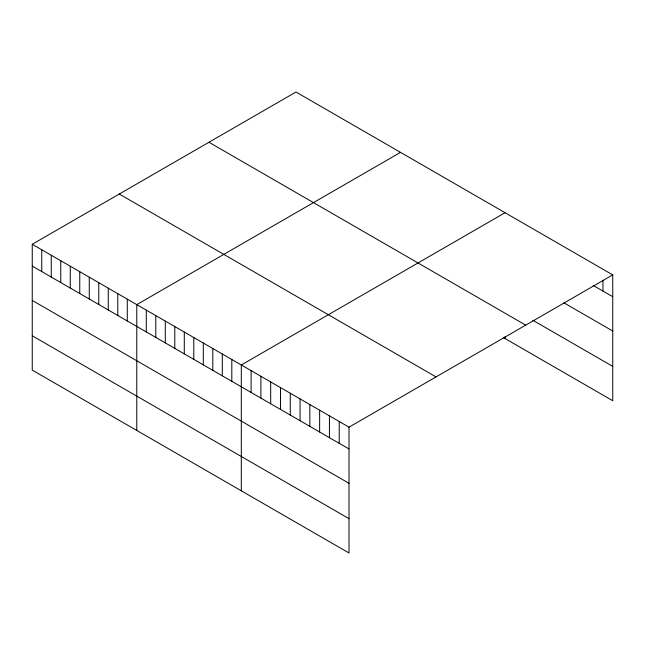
<?xml version="1.0" encoding="UTF-8"?>
<svg xmlns="http://www.w3.org/2000/svg" width="645" height="645" viewBox="0 0 645 645"><rect width="100%" height="100%" fill="white"/><g stroke="black" fill="none" stroke-linecap="round" stroke-linejoin="round"><path stroke-width="0.97" d="M32.25 244.278L349.01 427.159L349.01 552.991L32.25 370.109L32.25 244.278L295.99 92.009L612.75 274.891L612.75 400.722L503.326 337.545M400.521 152.365L136.78 304.633L136.78 430.457M505.051 212.713L241.311 364.981L241.311 490.805M349.01 427.159L612.75 274.891M593.166 285.396L612.75 296.708M563.794 302.763L612.75 331.03M532.794 320.234L612.75 366.392M208.956 142.263L525.715 325.144M119.285 194.032L436.044 376.914M32.25 266.095L349.01 448.976M32.25 300.417L349.01 483.299M32.25 335.779L349.01 518.661M602.962 280.148L602.962 291.056M505.051 336.634L505.051 338.536M339.222 421.507L339.222 443.325M329.434 415.856L329.434 437.665M319.638 410.204L319.638 432.013M309.85 404.552L309.85 426.361M300.054 398.9L300.054 420.709M290.266 393.248L290.266 415.057M280.478 387.597L280.478 409.406M270.682 381.937L270.682 403.754M260.894 376.285L260.894 398.102M251.107 370.633L251.107 392.45M231.813 359.499L231.813 381.308M222.307 354.008L222.307 375.817M212.802 348.526L212.802 370.335M203.304 343.035L203.304 364.852M193.798 337.553L193.798 359.362M184.293 332.062L184.293 353.879M174.795 326.58L174.795 348.389M165.289 321.089L165.289 342.906M155.784 315.607L155.784 337.416M146.286 310.116L146.286 331.933M127.275 299.143L127.275 320.96M117.777 293.66L117.777 315.469M108.271 288.17L108.271 309.987M98.774 282.687L98.774 304.496M89.268 277.197L89.268 299.014M79.762 271.714L79.762 293.523M70.265 266.224L70.265 288.041M60.759 260.741L60.759 282.55M51.253 255.251L51.253 277.068M41.756 249.768L41.756 271.577"/></g></svg>
